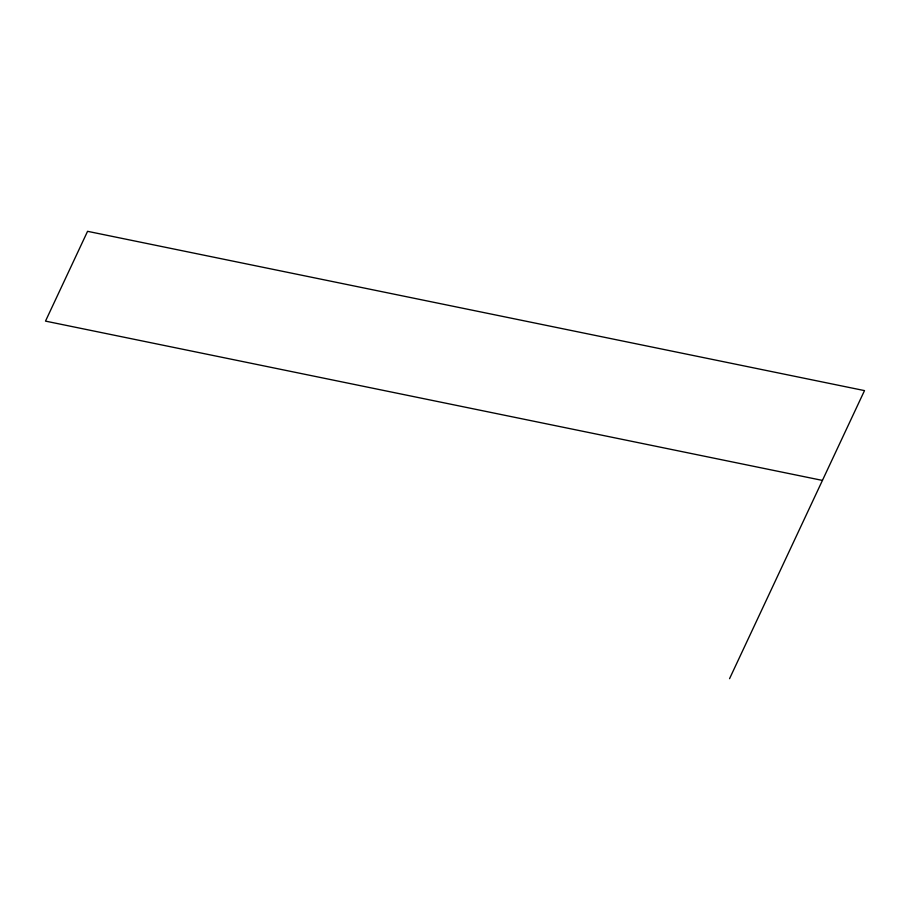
<?xml version="1.0" encoding="UTF-8"?>
<svg xmlns="http://www.w3.org/2000/svg" width="910" height="910" viewBox="0 0 910 910"><rect width="100%" height="100%" fill="white"/><g stroke="black" fill="none" stroke-linecap="round" stroke-linejoin="round"><path stroke-width="1.36" d="M729.558 678.678L864.5 390.606L87.565 231.322L45.5 321.116L822.435 480.412"/></g></svg>
